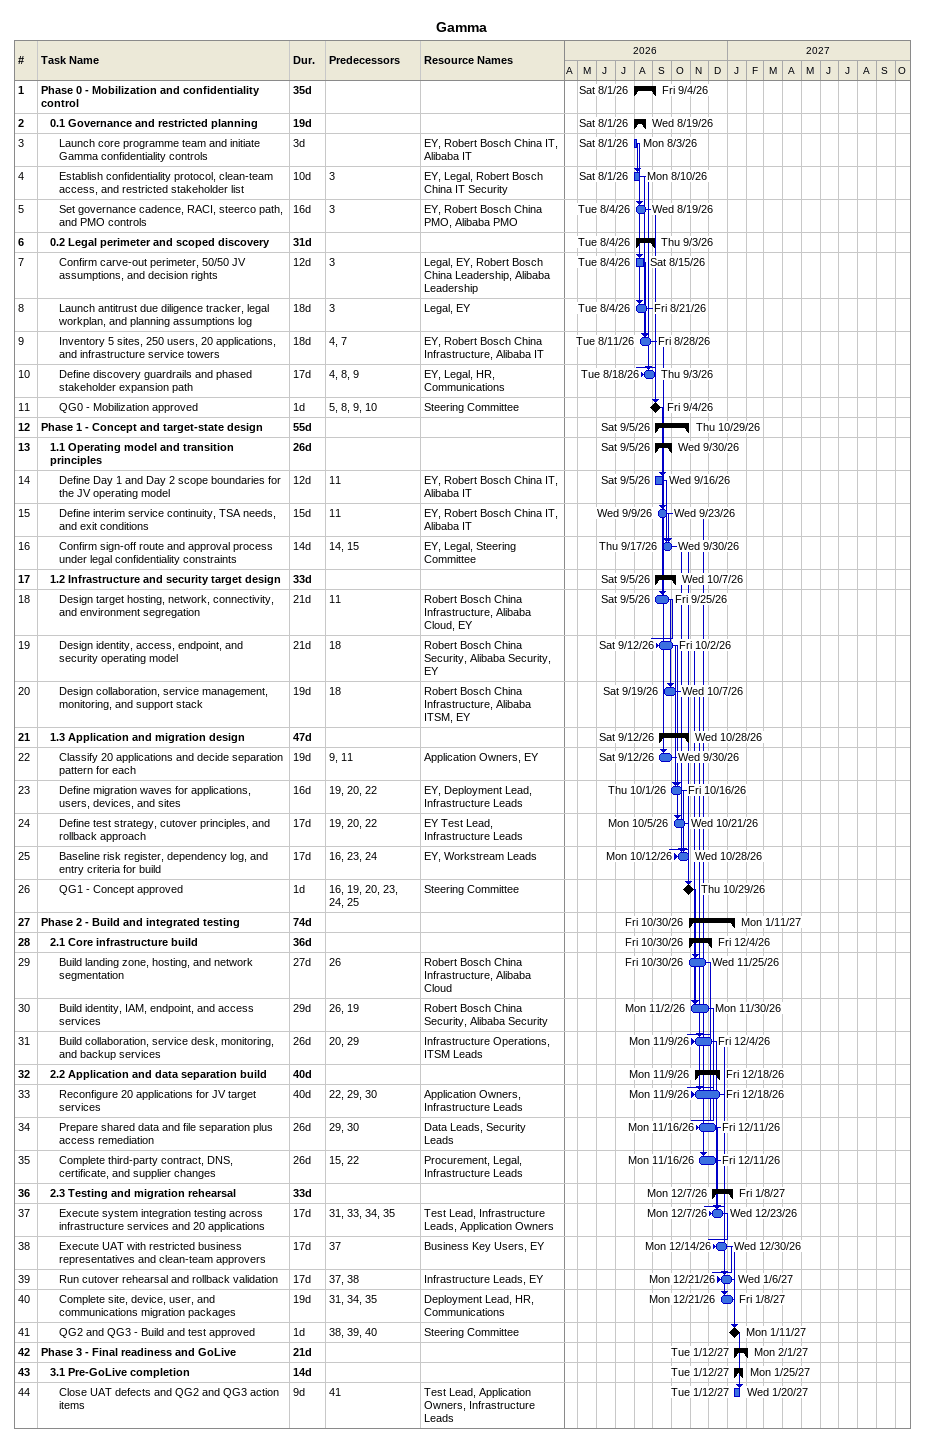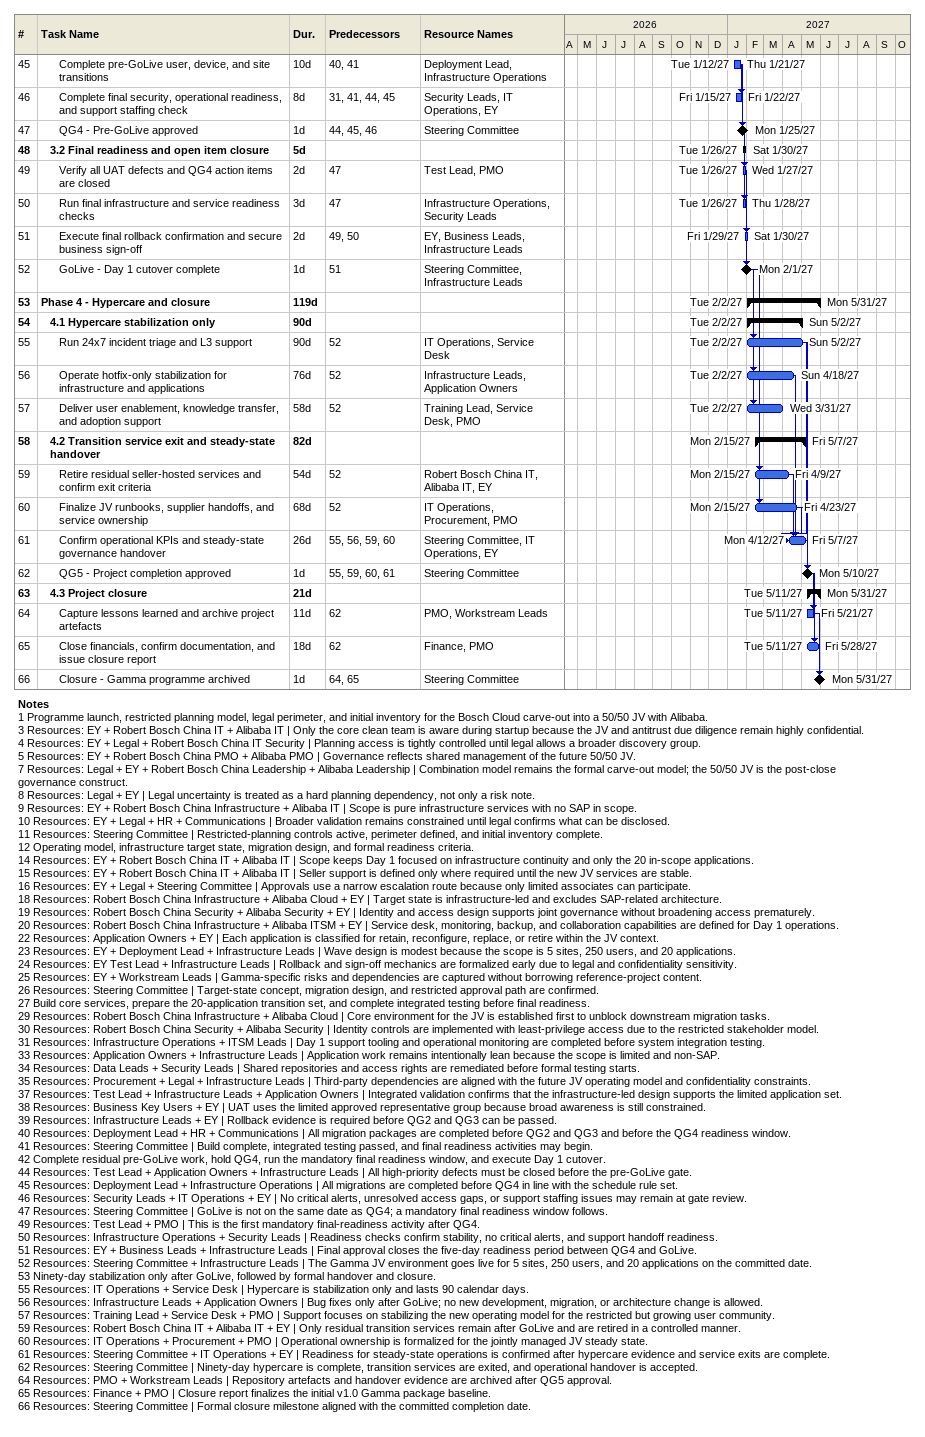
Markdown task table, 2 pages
Gamma

| ID | Level | Task | Duration | Start | Finish | Predecessors | Resources |
|---|---|---|---|---|---|---|---|
| 1 | 1 | **Phase 0 - Mobilization and confidentiality control** | 35d | 2026-08-01 | 2026-09-04 |  |  |
| 2 | 2 | **0.1 Governance and restricted planning** | 19d | 2026-08-01 | 2026-08-19 |  |  |
| 3 | 3 | Launch core programme team and initiate Gamma confidentiality controls | 3d | 2026-08-01 | 2026-08-03 |  | EY, Robert Bosch China IT, Alibaba IT |
| 4 | 3 | Establish confidentiality protocol, clean-team access, and restricted stakeholder list | 10d | 2026-08-01 | 2026-08-10 | 3 | EY, Legal, Robert Bosch China IT Security |
| 5 | 3 | Set governance cadence, RACI, steerco path, and PMO controls | 16d | 2026-08-04 | 2026-08-19 | 3 | EY, Robert Bosch China PMO, Alibaba PMO |
| 6 | 2 | **0.2 Legal perimeter and scoped discovery** | 31d | 2026-08-04 | 2026-09-03 |  |  |
| 7 | 3 | Confirm carve-out perimeter, 50/50 JV assumptions, and decision rights | 12d | 2026-08-04 | 2026-08-15 | 3 | Legal, EY, Robert Bosch China Leadership, Alibaba Leadership |
| 8 | 3 | Launch antitrust due diligence tracker, legal workplan, and planning assumptions log | 18d | 2026-08-04 | 2026-08-21 | 3 | Legal, EY |
| 9 | 3 | Inventory 5 sites, 250 users, 20 applications, and infrastructure service towers | 18d | 2026-08-11 | 2026-08-28 | 4, 7 | EY, Robert Bosch China Infrastructure, Alibaba IT |
| 10 | 3 | Define discovery guardrails and phased stakeholder expansion path | 17d | 2026-08-18 | 2026-09-03 | 4, 8, 9 | EY, Legal, HR, Communications |
| 11 | 3 | QG0 - Mobilization approved | 1d | 2026-09-04 | 2026-09-04 | 5, 8, 9, 10 | Steering Committee |
| 12 | 1 | **Phase 1 - Concept and target-state design** | 55d | 2026-09-05 | 2026-10-29 |  |  |
| 13 | 2 | **1.1 Operating model and transition principles** | 26d | 2026-09-05 | 2026-09-30 |  |  |
| 14 | 3 | Define Day 1 and Day 2 scope boundaries for the JV operating model | 12d | 2026-09-05 | 2026-09-16 | 11 | EY, Robert Bosch China IT, Alibaba IT |
| 15 | 3 | Define interim service continuity, TSA needs, and exit conditions | 15d | 2026-09-09 | 2026-09-23 | 11 | EY, Robert Bosch China IT, Alibaba IT |
| 16 | 3 | Confirm sign-off route and approval process under legal confidentiality constraints | 14d | 2026-09-17 | 2026-09-30 | 14, 15 | EY, Legal, Steering Committee |
| 17 | 2 | **1.2 Infrastructure and security target design** | 33d | 2026-09-05 | 2026-10-07 |  |  |
| 18 | 3 | Design target hosting, network, connectivity, and environment segregation | 21d | 2026-09-05 | 2026-09-25 | 11 | Robert Bosch China Infrastructure, Alibaba Cloud, EY |
| 19 | 3 | Design identity, access, endpoint, and security operating model | 21d | 2026-09-12 | 2026-10-02 | 18 | Robert Bosch China Security, Alibaba Security, EY |
| 20 | 3 | Design collaboration, service management, monitoring, and support stack | 19d | 2026-09-19 | 2026-10-07 | 18 | Robert Bosch China Infrastructure, Alibaba ITSM, EY |
| 21 | 2 | **1.3 Application and migration design** | 47d | 2026-09-12 | 2026-10-28 |  |  |
| 22 | 3 | Classify 20 applications and decide separation pattern for each | 19d | 2026-09-12 | 2026-09-30 | 9, 11 | Application Owners, EY |
| 23 | 3 | Define migration waves for applications, users, devices, and sites | 16d | 2026-10-01 | 2026-10-16 | 19, 20, 22 | EY, Deployment Lead, Infrastructure Leads |
| 24 | 3 | Define test strategy, cutover principles, and rollback approach | 17d | 2026-10-05 | 2026-10-21 | 19, 20, 22 | EY Test Lead, Infrastructure Leads |
| 25 | 3 | Baseline risk register, dependency log, and entry criteria for build | 17d | 2026-10-12 | 2026-10-28 | 16, 23, 24 | EY, Workstream Leads |
| 26 | 3 | QG1 - Concept approved | 1d | 2026-10-29 | 2026-10-29 | 16, 19, 20, 23, 24, 25 | Steering Committee |
| 27 | 1 | **Phase 2 - Build and integrated testing** | 74d | 2026-10-30 | 2027-01-11 |  |  |
| 28 | 2 | **2.1 Core infrastructure build** | 36d | 2026-10-30 | 2026-12-04 |  |  |
| 29 | 3 | Build landing zone, hosting, and network segmentation | 27d | 2026-10-30 | 2026-11-25 | 26 | Robert Bosch China Infrastructure, Alibaba Cloud |
| 30 | 3 | Build identity, IAM, endpoint, and access services | 29d | 2026-11-02 | 2026-11-30 | 26, 19 | Robert Bosch China Security, Alibaba Security |
| 31 | 3 | Build collaboration, service desk, monitoring, and backup services | 26d | 2026-11-09 | 2026-12-04 | 20, 29 | Infrastructure Operations, ITSM Leads |
| 32 | 2 | **2.2 Application and data separation build** | 40d | 2026-11-09 | 2026-12-18 |  |  |
| 33 | 3 | Reconfigure 20 applications for JV target services | 40d | 2026-11-09 | 2026-12-18 | 22, 29, 30 | Application Owners, Infrastructure Leads |
| 34 | 3 | Prepare shared data and file separation plus access remediation | 26d | 2026-11-16 | 2026-12-11 | 29, 30 | Data Leads, Security Leads |
| 35 | 3 | Complete third-party contract, DNS, certificate, and supplier changes | 26d | 2026-11-16 | 2026-12-11 | 15, 22 | Procurement, Legal, Infrastructure Leads |
| 36 | 2 | **2.3 Testing and migration rehearsal** | 33d | 2026-12-07 | 2027-01-08 |  |  |
| 37 | 3 | Execute system integration testing across infrastructure services and 20 applications | 17d | 2026-12-07 | 2026-12-23 | 31, 33, 34, 35 | Test Lead, Infrastructure Leads, Application Owners |
| 38 | 3 | Execute UAT with restricted business representatives and clean-team approvers | 17d | 2026-12-14 | 2026-12-30 | 37 | Business Key Users, EY |
| 39 | 3 | Run cutover rehearsal and rollback validation | 17d | 2026-12-21 | 2027-01-06 | 37, 38 | Infrastructure Leads, EY |
| 40 | 3 | Complete site, device, user, and communications migration packages | 19d | 2026-12-21 | 2027-01-08 | 31, 34, 35 | Deployment Lead, HR, Communications |
| 41 | 3 | QG2 and QG3 - Build and test approved | 1d | 2027-01-11 | 2027-01-11 | 38, 39, 40 | Steering Committee |
| 42 | 1 | **Phase 3 - Final readiness and GoLive** | 21d | 2027-01-12 | 2027-02-01 |  |  |
| 43 | 2 | **3.1 Pre-GoLive completion** | 14d | 2027-01-12 | 2027-01-25 |  |  |
| 44 | 3 | Close UAT defects and QG2 and QG3 action items | 9d | 2027-01-12 | 2027-01-20 | 41 | Test Lead, Application Owners, Infrastructure Leads |
| 45 | 3 | Complete pre-GoLive user, device, and site transitions | 10d | 2027-01-12 | 2027-01-21 | 40, 41 | Deployment Lead, Infrastructure Operations |
| 46 | 3 | Complete final security, operational readiness, and support staffing check | 8d | 2027-01-15 | 2027-01-22 | 31, 41, 44, 45 | Security Leads, IT Operations, EY |
| 47 | 3 | QG4 - Pre-GoLive approved | 1d | 2027-01-25 | 2027-01-25 | 44, 45, 46 | Steering Committee |
| 48 | 2 | **3.2 Final readiness and open item closure** | 5d | 2027-01-26 | 2027-01-30 |  |  |
| 49 | 3 | Verify all UAT defects and QG4 action items are closed | 2d | 2027-01-26 | 2027-01-27 | 47 | Test Lead, PMO |
| 50 | 3 | Run final infrastructure and service readiness checks | 3d | 2027-01-26 | 2027-01-28 | 47 | Infrastructure Operations, Security Leads |
| 51 | 3 | Execute final rollback confirmation and secure business sign-off | 2d | 2027-01-29 | 2027-01-30 | 49, 50 | EY, Business Leads, Infrastructure Leads |
| 52 | 3 | GoLive - Day 1 cutover complete | 1d | 2027-02-01 | 2027-02-01 | 51 | Steering Committee, Infrastructure Leads |
| 53 | 1 | **Phase 4 - Hypercare and closure** | 119d | 2027-02-02 | 2027-05-31 |  |  |
| 54 | 2 | **4.1 Hypercare stabilization only** | 90d | 2027-02-02 | 2027-05-02 |  |  |
| 55 | 3 | Run 24x7 incident triage and L3 support | 90d | 2027-02-02 | 2027-05-02 | 52 | IT Operations, Service Desk |
| 56 | 3 | Operate hotfix-only stabilization for infrastructure and applications | 76d | 2027-02-02 | 2027-04-18 | 52 | Infrastructure Leads, Application Owners |
| 57 | 3 | Deliver user enablement, knowledge transfer, and adoption support | 58d | 2027-02-02 | 2027-03-31 | 52 | Training Lead, Service Desk, PMO |
| 58 | 2 | **4.2 Transition service exit and steady-state handover** | 82d | 2027-02-15 | 2027-05-07 |  |  |
| 59 | 3 | Retire residual seller-hosted services and confirm exit criteria | 54d | 2027-02-15 | 2027-04-09 | 52 | Robert Bosch China IT, Alibaba IT, EY |
| 60 | 3 | Finalize JV runbooks, supplier handoffs, and service ownership | 68d | 2027-02-15 | 2027-04-23 | 52 | IT Operations, Procurement, PMO |
| 61 | 3 | Confirm operational KPIs and steady-state governance handover | 26d | 2027-04-12 | 2027-05-07 | 55, 56, 59, 60 | Steering Committee, IT Operations, EY |
| 62 | 3 | QG5 - Project completion approved | 1d | 2027-05-10 | 2027-05-10 | 55, 59, 60, 61 | Steering Committee |
| 63 | 2 | **4.3 Project closure** | 21d | 2027-05-11 | 2027-05-31 |  |  |
| 64 | 3 | Capture lessons learned and archive project artefacts | 11d | 2027-05-11 | 2027-05-21 | 62 | PMO, Workstream Leads |
| 65 | 3 | Close financials, confirm documentation, and issue closure report | 18d | 2027-05-11 | 2027-05-28 | 62 | Finance, PMO |
| 66 | 3 | Closure - Gamma programme archived | 1d | 2027-05-31 | 2027-05-31 | 64, 65 | Steering Committee |

Notes
- 1: Programme launch, restricted planning model, legal perimeter, and initial inventory for the Bosch Cloud carve-out into a 50/50 JV with Alibaba.
- 3: Resources: EY + Robert Bosch China IT + Alibaba IT | Only the core clean team is aware during startup because the JV and antitrust due diligence remain highly confidential.
- 4: Resources: EY + Legal + Robert Bosch China IT Security | Planning access is tightly controlled until legal allows a broader discovery group.
- 5: Resources: EY + Robert Bosch China PMO + Alibaba PMO | Governance reflects shared management of the future 50/50 JV.
- 7: Resources: Legal + EY + Robert Bosch China Leadership + Alibaba Leadership | Combination model remains the formal carve-out model; the 50/50 JV is the post-close governance construct.
- 8: Resources: Legal + EY | Legal uncertainty is treated as a hard planning dependency, not only a risk note.
- 9: Resources: EY + Robert Bosch China Infrastructure + Alibaba IT | Scope is pure infrastructure services with no SAP in scope.
- 10: Resources: EY + Legal + HR + Communications | Broader validation remains constrained until legal confirms what can be disclosed.
- 11: Resources: Steering Committee | Restricted-planning controls active, perimeter defined, and initial inventory complete.
- 12: Operating model, infrastructure target state, migration design, and formal readiness criteria.
- 14: Resources: EY + Robert Bosch China IT + Alibaba IT | Scope keeps Day 1 focused on infrastructure continuity and only the 20 in-scope applications.
- 15: Resources: EY + Robert Bosch China IT + Alibaba IT | Seller support is defined only where required until the new JV services are stable.
- 16: Resources: EY + Legal + Steering Committee | Approvals use a narrow escalation route because only limited associates can participate.
- 18: Resources: Robert Bosch China Infrastructure + Alibaba Cloud + EY | Target state is infrastructure-led and excludes SAP-related architecture.
- 19: Resources: Robert Bosch China Security + Alibaba Security + EY | Identity and access design supports joint governance without broadening access prematurely.
- 20: Resources: Robert Bosch China Infrastructure + Alibaba ITSM + EY | Service desk, monitoring, backup, and collaboration capabilities are defined for Day 1 operations.
- 22: Resources: Application Owners + EY | Each application is classified for retain, reconfigure, replace, or retire within the JV context.
- 23: Resources: EY + Deployment Lead + Infrastructure Leads | Wave design is modest because the scope is 5 sites, 250 users, and 20 applications.
- 24: Resources: EY Test Lead + Infrastructure Leads | Rollback and sign-off mechanics are formalized early due to legal and confidentiality sensitivity.
- 25: Resources: EY + Workstream Leads | Gamma-specific risks and dependencies are captured without borrowing reference-project content.
- 26: Resources: Steering Committee | Target-state concept, migration design, and restricted approval path are confirmed.
- 27: Build core services, prepare the 20-application transition set, and complete integrated testing before final readiness.
- 29: Resources: Robert Bosch China Infrastructure + Alibaba Cloud | Core environment for the JV is established first to unblock downstream migration tasks.
- 30: Resources: Robert Bosch China Security + Alibaba Security | Identity controls are implemented with least-privilege access due to the restricted stakeholder model.
- 31: Resources: Infrastructure Operations + ITSM Leads | Day 1 support tooling and operational monitoring are completed before system integration testing.
- 33: Resources: Application Owners + Infrastructure Leads | Application work remains intentionally lean because the scope is limited and non-SAP.
- 34: Resources: Data Leads + Security Leads | Shared repositories and access rights are remediated before formal testing starts.
- 35: Resources: Procurement + Legal + Infrastructure Leads | Third-party dependencies are aligned with the future JV operating model and confidentiality constraints.
- 37: Resources: Test Lead + Infrastructure Leads + Application Owners | Integrated validation confirms that the infrastructure-led design supports the limited application set.
- 38: Resources: Business Key Users + EY | UAT uses the limited approved representative group because broad awareness is still constrained.
- 39: Resources: Infrastructure Leads + EY | Rollback evidence is required before QG2 and QG3 can be passed.
- 40: Resources: Deployment Lead + HR + Communications | All migration packages are completed before QG2 and QG3 and before the QG4 readiness window.
- 41: Resources: Steering Committee | Build complete, integrated testing passed, and final readiness activities may begin.
- 42: Complete residual pre-GoLive work, hold QG4, run the mandatory final readiness window, and execute Day 1 cutover.
- 44: Resources: Test Lead + Application Owners + Infrastructure Leads | All high-priority defects must be closed before the pre-GoLive gate.
- 45: Resources: Deployment Lead + Infrastructure Operations | All migrations are completed before QG4 in line with the schedule rule set.
- 46: Resources: Security Leads + IT Operations + EY | No critical alerts, unresolved access gaps, or support staffing issues may remain at gate review.
- 47: Resources: Steering Committee | GoLive is not on the same date as QG4; a mandatory final readiness window follows.
- 49: Resources: Test Lead + PMO | This is the first mandatory final-readiness activity after QG4.
- 50: Resources: Infrastructure Operations + Security Leads | Readiness checks confirm stability, no critical alerts, and support handoff readiness.
- 51: Resources: EY + Business Leads + Infrastructure Leads | Final approval closes the five-day readiness period between QG4 and GoLive.
- 52: Resources: Steering Committee + Infrastructure Leads | The Gamma JV environment goes live for 5 sites, 250 users, and 20 applications on the committed date.
- 53: Ninety-day stabilization only after GoLive, followed by formal handover and closure.
- 55: Resources: IT Operations + Service Desk | Hypercare is stabilization only and lasts 90 calendar days.
- 56: Resources: Infrastructure Leads + Application Owners | Bug fixes only after GoLive; no new development, migration, or architecture change is allowed.
- 57: Resources: Training Lead + Service Desk + PMO | Support focuses on stabilizing the new operating model for the restricted but growing user community.
- 59: Resources: Robert Bosch China IT + Alibaba IT + EY | Only residual transition services remain after GoLive and are retired in a controlled manner.
- 60: Resources: IT Operations + Procurement + PMO | Operational ownership is formalized for the jointly managed JV steady state.
- 61: Resources: Steering Committee + IT Operations + EY | Readiness for steady-state operations is confirmed after hypercare evidence and service exits are complete.
- 62: Resources: Steering Committee | Ninety-day hypercare is complete, transition services are exited, and operational handover is accepted.
- 64: Resources: PMO + Workstream Leads | Repository artefacts and handover evidence are archived after QG5 approval.
- 65: Resources: Finance + PMO | Closure report finalizes the initial v1.0 Gamma package baseline.
- 66: Resources: Steering Committee | Formal closure milestone aligned with the committed completion date.
